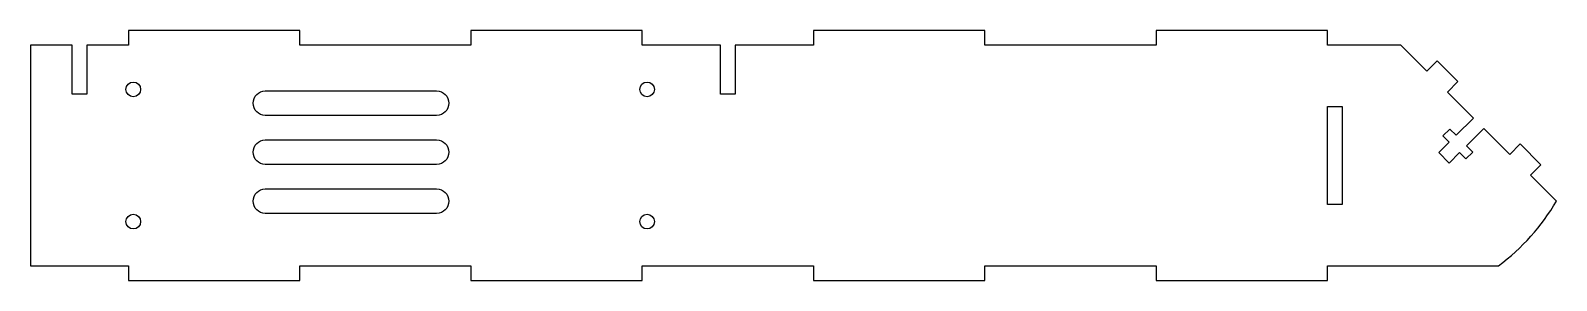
# Model space of a CAD drawing. Header units: millimetres. Extents: x -142 to 169, y -26 to 26.
import ezdxf

# ---------------------------------------------------------------- set-up
doc = ezdxf.new("R2010")
doc.units = ezdxf.units.MM

msp = doc.modelspace()

# ---------------------------------------------------------------- linework, layer by layer
for points in [[(-142.5, 22.5), (-142.5, -22.5), (-122.5, -22.5), (-122.5, -25.5), (-87.5, -25.5), (-87.5, -22.5), (-52.5, -22.5), (-52.5, -25.5), (-17.5, -25.5), (-17.5, -22.5), (17.5, -22.5), (17.5, -25.5), (52.5, -25.5), (52.5, -22.5), (87.5, -22.5), (87.5, -25.5), (122.5, -25.5), (122.5, -22.5), (157.5, -22.5, 0.099325), (169.32, -9.32), (164.02, -4.02), (166.14, -1.9), (161.9, 2.35), (159.77, 0.23), (154.47, 5.53), (150.94, 1.99), (152.22, 0.71), (150.8, -0.7), (149.52, 0.58), (147.4, -1.54), (145.28, 0.58), (147.4, 2.7), (146.12, 3.98), (147.53, 5.4), (148.81, 4.12), (152.35, 7.65), (147.05, 12.95), (149.17, 15.08), (144.92, 19.32), (142.8, 17.2), (137.5, 22.5), (122.5, 22.5), (122.5, 25.5), (87.5, 25.5), (87.5, 22.5), (52.5, 22.5), (52.5, 25.5), (17.5, 25.5), (17.5, 22.5), (1.5, 22.5), (1.5, 12.5), (-1.5, 12.5), (-1.5, 22.5), (-17.5, 22.5), (-17.5, 25.5), (-52.5, 25.5), (-52.5, 22.5), (-87.5, 22.5), (-87.5, 25.5), (-122.5, 25.5), (-122.5, 22.5), (-131, 22.5), (-131, 12.5), (-134, 12.5), (-134, 22.5)], [(-94.52, 13.18), (-59.52, 13.18, -1), (-59.52, 8.18), (-94.52, 8.18, -1)], [(-94.52, 3.18), (-59.52, 3.18, -1), (-59.52, -1.82), (-94.52, -1.82, -1)], [(-59.52, -11.82), (-94.52, -11.82, -1), (-94.52, -6.82), (-59.52, -6.82, -1)]]:
    msp.add_lwpolyline(points, format="xyb", close=True)
msp.add_lwpolyline([(125.5, -10), (122.5, -10), (122.5, 10), (125.5, 10)], close=True)
for centre in [(-121.5, 13.5), (-16.5, 13.5), (-121.5, -13.5), (-16.5, -13.5)]:
    msp.add_circle(centre, 1.5)

doc.saveas('drawing.dxf')
